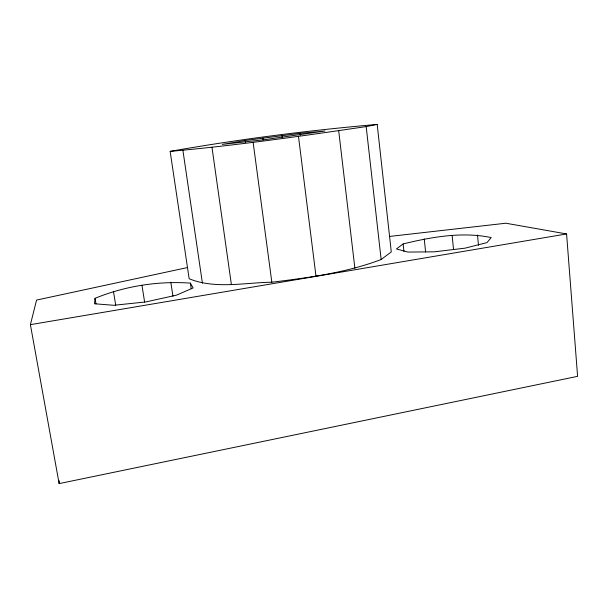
<?xml version="1.0" encoding="UTF-8"?>
<svg xmlns="http://www.w3.org/2000/svg" width="608" height="608" viewBox="0 0 608 608"><rect width="100%" height="100%" fill="white"/><g stroke="black" fill="none" stroke-linecap="round" stroke-linejoin="round"><path stroke-width="0.91" d="M389.781 236.413L505.841 223.227L566.58 233.951L577.6 376.337L59.128 483.611L59.265 480.776M95.046 298.308L94.506 303.764L113.726 305.284L145.646 301.963L176.411 295.176L193.116 287.949L190.365 283.115C158.095 280.858 124.99 286.041 95.046 298.308L95.98 303.894M59.128 483.611L30.4 324.657L36.571 300.078L187.31 267.588M381.148 259.525L391.278 251.902L377.18 124.412C307.944 130.454 238.564 139.293 170.149 151.377L189.156 278.753C215.209 289.332 244.629 282.636 271.837 282.218C308.788 277.674 346.134 272.794 381.148 259.525L366.176 126.578L377.18 124.412M403.119 243.93L396.439 248.961L407.9 252.069L434.348 251.826L465.173 248.14L487.023 242.592L491.218 237.568C462.088 231.496 431.657 236.998 403.119 243.93L403.925 251.416M30.4 324.657L566.58 233.951M170.149 151.377C235.752 145.532 301.028 136.2 366.176 126.578M245.161 140.494L222.3 144.392L263.872 139.764L324.923 131.032L300.025 133.357L245.161 140.494L245.419 142.378M113.438 291.308L115.733 305.284M141.96 285.289L144.62 302.085M170.802 282.211L172.953 296.271M190.365 283.115L191.201 288.701M182.924 150.442L202.434 283.29M211.972 147.265L231.397 284.643M253.118 142.249L271.837 282.218M262.914 138.062L263.158 139.939M282.021 135.576L282.264 137.454M300.025 133.357L300.261 135.234M298.475 136.344L316.008 276.336M338.694 130.758L354.874 268.204M424.247 238.891L425.608 251.993M452.147 235.524L453.538 249.607M477.508 234.969L478.481 245.328"/></g></svg>
